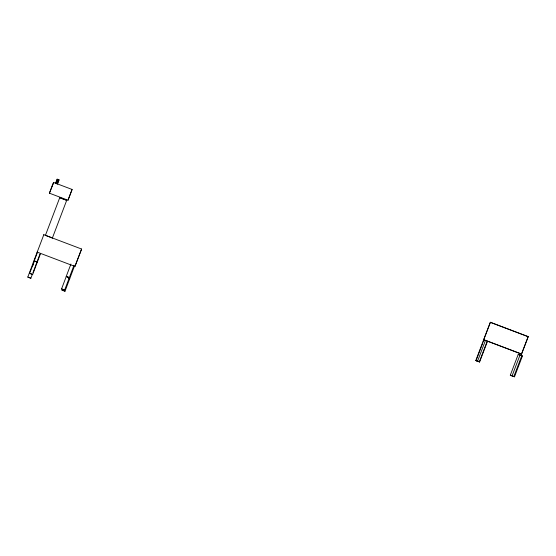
<?xml version="1.0" encoding="UTF-8"?>
<svg xmlns="http://www.w3.org/2000/svg" width="556" height="556" viewBox="0 0 556 556"><rect width="100%" height="100%" fill="white"/><g stroke="black" fill="none" stroke-linecap="round" stroke-linejoin="round"><path stroke-width="0.83" d="M52.25 185.794L52.424 185.433M52.382 185.475L52.771 184.529L52.424 185.148M52.466 185.023L52.563 184.773M49.421 193.189L53.591 182.424L49.421 193.189L68.006 200.223L72.099 189.457L53.508 182.424M57.101 179.206L57.824 179.47L57.101 179.206L55.579 183.202L55.989 183.355L57.504 179.359L58.658 179.776L57.129 183.779M56.205 182.507L57.421 179.31M56.809 183.668L58.331 179.671L59.061 179.935L57.539 183.932L56.809 183.668L57.219 183.827L58.741 179.824M32.484 264.67L33.207 264.941L32.429 264.649L43.82 234.688M32.352 274.344L30.879 278.236L27.8 277.069L32.533 264.614L32.978 264.781L32.429 264.649M37.474 252.334L34.222 260.896L35.751 261.48M40.553 253.501L32.665 274.49L29.586 273.316L34.521 260.938M48.094 236.335L45.432 235.32L59.728 197.693L66.692 200.341L52.403 237.968L48.997 236.682M32.943 272.787L35.605 265.782M35.806 265.038L39.942 254.141M67.728 277.076L66.199 276.492L70.932 264.037M74.011 265.205L64.649 290.079L61.57 288.911L66.254 276.513M73.607 266.039L74.379 266.331L65.017 291.205L61.945 290.037L65.017 291.205M74.872 266.463L81.6 249.039L74.977 266.47L37.196 252.118M487.542 341.155L479.619 361.963L475.797 360.538L490.316 322.292L528.2 336.651L521.577 354.075L483.692 339.723L490.42 322.292M476.374 359.815L482.469 343.803M483.067 342.204L483.991 339.806M477.555 361.212L485.464 340.397L483.692 339.723M479.335 361.887L487.258 341.071L485.464 340.397M510.297 375.224L518.22 354.415L522.425 355.986L514.508 376.794L510.311 375.224L514.522 376.794M512.069 375.898L519.978 355.089M521.472 354.075L528.2 336.651M513.848 376.572L521.771 355.764L518.22 354.415M72.099 189.457L68.006 200.223M45.432 235.32L45.856 235.48M37.245 262.05L35.848 261.445M67.832 277.041L69.278 277.659M69.208 278.619L69.75 278.751M29.586 273.316L32.665 274.49M61.57 288.911L64.649 290.079M27.8 277.069L30.879 278.236M37.085 261.987L36.251 261.598M518.873 354.638L522.411 355.986M476.082 360.615L477.868 361.289M68.923 277.451L68.228 277.187M69.542 278.674L68.499 278.354M490.316 322.292L528.096 336.644M487.814 341.252L521.577 354.075M63.287 199.055L59.728 197.693M64.037 199.319L66.692 200.341M43.715 234.681L81.6 249.039M35.452 261.292L36.147 261.633M34.979 261.188L35.355 261.334M67.436 276.888L68.131 277.229M67.332 276.923L66.644 276.666M68.603 278.32L69.549 278.674M475.783 360.538L479.633 361.963M58.331 179.671L59.061 179.935M51.896 237.773L52.403 237.968M37.217 252.209L37.606 252.361L37.217 252.209"/></g></svg>
